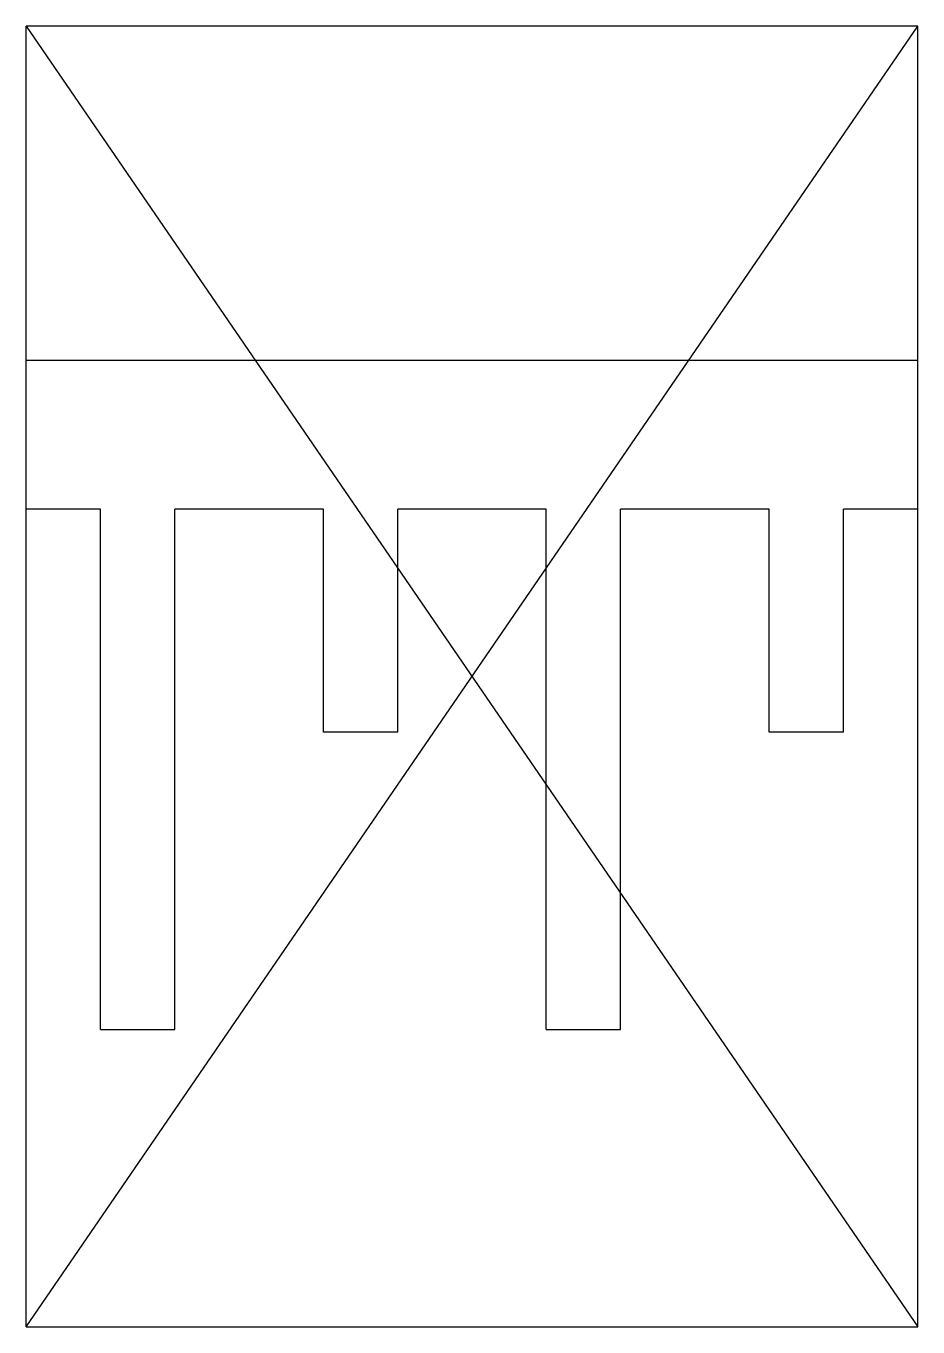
# Model space of a CAD drawing. Header units: metres. Extents: x 0 to 1.2, y 0 to 1.75.
import ezdxf

# ---------------------------------------------------------------- set-up
doc = ezdxf.new("R2010")
doc.units = ezdxf.units.M
doc.header["$LTSCALE"] = 0.2

msp = doc.modelspace()

# ---------------------------------------------------------------- linework, layer by layer
for p, q in [((1.2, 1.75), (0, 1.75)), ((0, 0), (0, 1.75)), ((1.2, 0), (1.2, 1.75)), ((1.2, 1.3), (0, 1.3)), ((0.1, 1.1), (0, 1.1)), ((0.1, 0.4), (0.1, 1.1)), ((0.2, 0.4), (0.2, 1.1)), ((0.4, 1.1), (0.2, 1.1)), ((0.4, 0.8), (0.4, 1.1)), ((0.5, 0.8), (0.5, 1.1)), ((0.7, 1.1), (0.5, 1.1)), ((0.7, 0.4), (0.7, 1.1)), ((0.8, 0.4), (0.8, 1.1)), ((1, 1.1), (0.8, 1.1)), ((1, 0.8), (1, 1.1)), ((1.2, 1.1), (1.1, 1.1)), ((1.1, 0.8), (1.1, 1.1)), ((0.5, 0.8), (0.4, 0.8)), ((1.1, 0.8), (1, 0.8)), ((0.1, 0.4), (0.2, 0.4)), ((0.7, 0.4), (0.8, 0.4)), ((0, 0), (1.2, 0))]:
    msp.add_line(p, q)
for points in [[(0, 0), (1.2, 1.75)], [(0, 1.75), (1.2, 0)]]:
    msp.add_lwpolyline(points)

doc.saveas('drawing.dxf')
